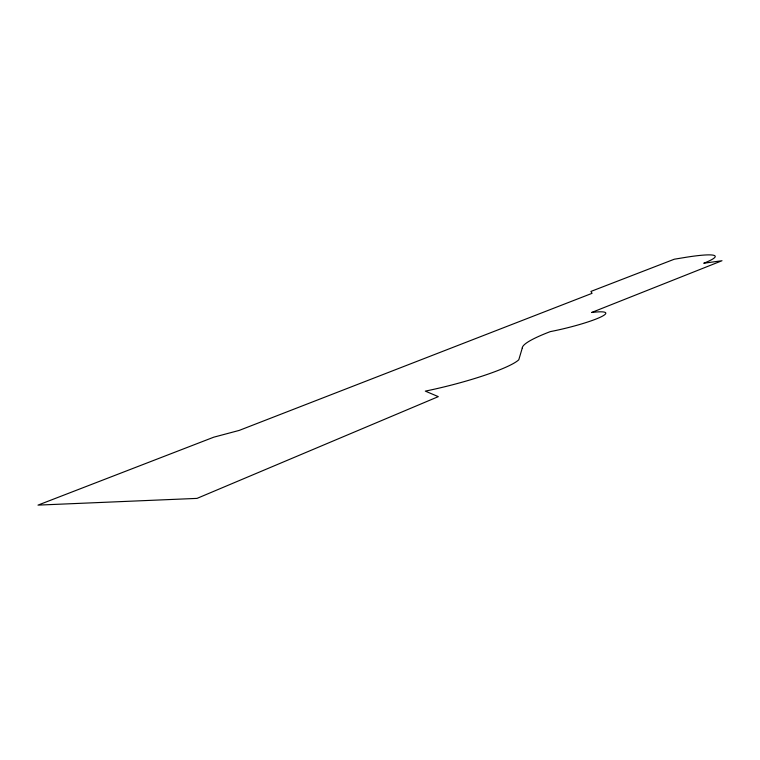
<?xml version="1.0" encoding="UTF-8"?>
<svg xmlns="http://www.w3.org/2000/svg" width="760" height="760" viewBox="0 0 760 760"><rect width="100%" height="100%" fill="white"/><g stroke="black" fill="none" stroke-linecap="round" stroke-linejoin="round"><path stroke-width="1.14" d="M522.291 347.976L518.795 359.765A76.19 10.488 -14.2 0 1 425.324 391.124L438.311 396.644L197.02 498.389L38 505.115L213.778 437.18L239.191 430.416L592.04 293.341L590.938 291.422L674.291 259.217L686.688 257.174A70.632 7.182 -13.3 0 1 703.76 263.245L722 260.727L591.612 312.493A43.472 5.33 -13.6 0 1 600.163 317.291A43.472 5.33 -13.6 0 1 550.269 331.626A107.055 14.155 -13.3 0 0 522.291 347.976"/></g></svg>
